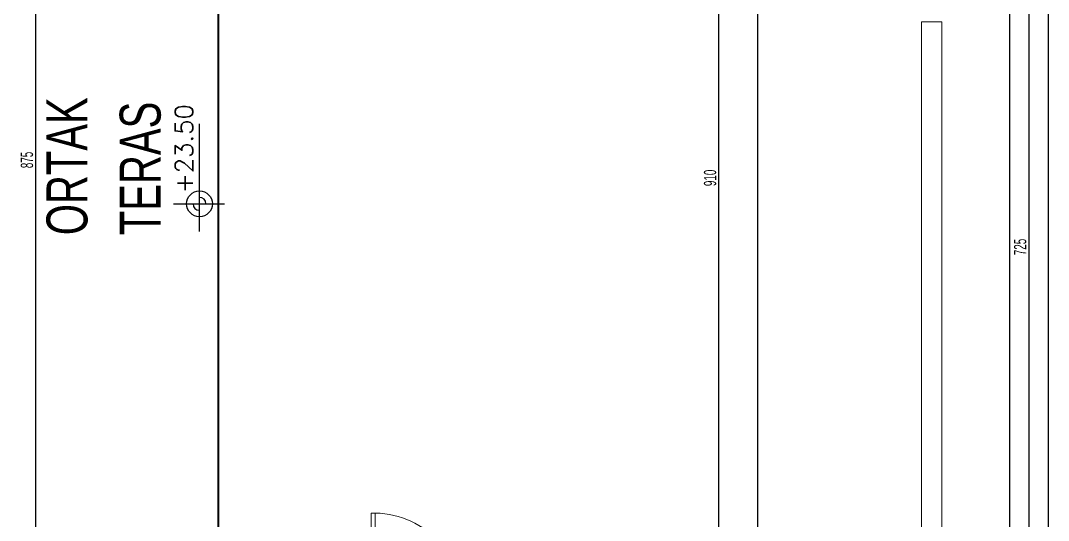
# Model space of a CAD drawing. Header units: inches. Extents: x -7543 to -822, y 102837 to 190349.
# Drawn here: x -829.4336 to -829.2328, y 102837.0325 to 102837.1302 of the extents above; entities that cross this region are included whole.
import ezdxf
from ezdxf.enums import TextEntityAlignment as Align

# ---------------------------------------------------------------- set-up
doc = ezdxf.new("R2010")
doc.units = ezdxf.units.IN
doc.header["$MEASUREMENT"] = 0
doc.linetypes.add('DASHDOTX2', pattern=[2, 1, -0.5, 0, -0.5])
doc.linetypes.add('DASHED', pattern=[19.049999999999997, 12.7, -6.35])
for name, color, linetype, lineweight in [('AKS', 1, 'Continuous', 25), ('ICOL', 55, 'Continuous', 25), ('KESİT', 7, 'Continuous', 40), ('YAZI', 7, 'Continuous', 25)]:
    doc.layers.add(name, color=color, linetype=linetype, lineweight=lineweight)
doc.layers.add('BALKON', color=7, linetype='Continuous', lineweight=20, true_color=0xffaaa9)
doc.layers.add('KAPI', color=7, linetype='Continuous', lineweight=18, true_color=0xffb360)
doc.styles.add('arıal', font='arial.ttf', dxfattribs={"width": 0.7})
doc.styles.add('OLCU', font='tromand.shx', dxfattribs={"width": 0.6, "height": 12})
doc.styles.add('ÖLÇÜ', font='simplex.shx')

msp = doc.modelspace()

# ---------------------------------------------------------------- linework, layer by layer
at = {"layer": 'AKS', "linetype": 'DASHDOTX2', "ltscale": 10}
msp.add_line((-829.289579451199, 102836.7290806112), (-829.289579451199, 102837.2415365994), dxfattribs=at)
at = {"layer": 'BALKON'}
for p, q in [((-829.2535794511988, 102837.1299307916), (-829.2575794511988, 102837.1299307916)), ((-829.2575794511989, 102837.0044307916), (-829.2575794511988, 102837.1299307916)), ((-829.2535794511989, 102837.0044307916), (-829.2535794511988, 102837.1299307916))]:
    msp.add_line(p, q, dxfattribs=at)
at = {"layer": 'ICOL'}
for p, q in [((-829.2403550699403, 102836.7765867916), (-829.2403550699403, 102837.1942747916)), ((-829.4305722615674, 102837.0154307916), (-829.4305722615674, 102837.1904307916)), ((-829.2971372807528, 102837.0084307916), (-829.2971372807528, 102837.1904307916)), ((-829.2365702294504, 102837.0135867916), (-829.2365702294504, 102837.1582747916)), ((-829.2327853889606, 102836.8125867916), (-829.2327853889606, 102837.1582747916)), ((-829.3986094490186, 102837.0889370552), (-829.3986094490186, 102837.1100017599)), ((-829.4037033783512, 102837.0943623559), (-829.3936997619218, 102837.0943623559))]:
    msp.add_line(p, q, dxfattribs=at)
msp.add_circle((-829.3986094490186, 102837.0943623559), 0.00252, dxfattribs=at)
for radius, start, end in [(0.001259999999999492, 359.9688793654296, 89.96887919600668), (0.001260000000006403, 180, 270)]:
    msp.add_arc((-829.3986094490186, 102837.0943623559), radius, start, end, dxfattribs=at)
at = {"layer": 'KAPI'}
for p, q in [((-829.3650794511996, 102837.0159307916), (-829.3650794511996, 102837.0339307916)), ((-829.3642794511995, 102837.0339307916), (-829.3650794511996, 102837.0339307916)), ((-829.3642794511995, 102837.0159307916), (-829.3642794511995, 102837.0339307916))]:
    msp.add_line(p, q, dxfattribs=at)
msp.add_arc((-829.3646794511995, 102837.0163307916), 0.01760454486773231, 358.6980473996314, 91.30195267170863, dxfattribs=at)
at = {"layer": 'KESİT', "linetype": 'DASHED'}
msp.add_line((-829.3949582544544, 102837.2505928182), (-829.3949582544544, 102837.0246303916), dxfattribs=at)

# ---------------------------------------------------------------- texts
at = {"layer": 'ICOL', "char_height": 0.0024, "attachment_point": 5, "rotation": 90, "style": 'OLCU'}
for s, insert in [('\\A1;875', (-829.4323002615674, 102837.1029307916)), ('\\A1;910', (-829.2988652807528, 102837.0994307916)), ('\\A1;725', (-829.2382982294505, 102837.0859307916))]:
    msp.add_mtext(s, dxfattribs=dict(at, insert=insert))
at = {"layer": 'ICOL', "style": 'ÖLÇÜ'}
msp.add_attdef('+23.50', text='%%p0.00', height=0.003500000000000001, rotation=90, dxfattribs=at).set_placement((-829.3998737748377, 102837.1051449084), align=Align.CENTER)
at = {"layer": 'YAZI', "style": 'arıal', "width": 0.7}
for s, p in [('ORTAK', (-829.4204939087278, 102837.0882391139)), ('TERAS', (-829.4061914418078, 102837.0882391139))]:
    msp.add_text(s, height=0.008, rotation=90, dxfattribs=at).set_placement(p)

doc.saveas('drawing.dxf')
